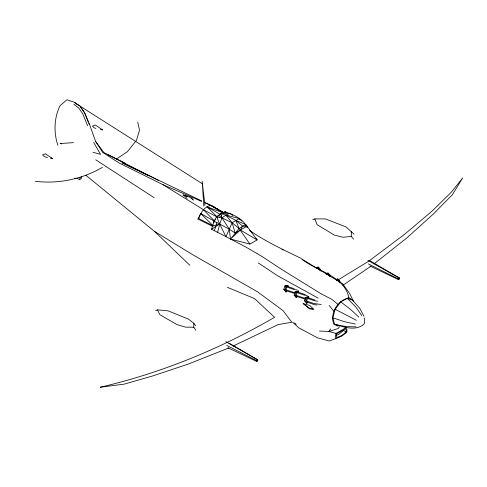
<?xml version="1.0" encoding="UTF-8"?>
<svg xmlns="http://www.w3.org/2000/svg" width="487" height="487" viewBox="0 0 487 487"><rect width="100%" height="100%" fill="white"/><g stroke="black" fill="none" stroke-linecap="round" stroke-linejoin="round"><path stroke-width="0.73" d="M308.758 298.105L308.758 296.62L305.611 297.326L304.57 300.875L306.792 303.334L307.577 302.135M195.804 330.198L193.796 327.24L193.844 323.344L188.56 319.149L168.125 310.846L157.52 309.848L155.645 310.603M319.77 270.121L318.492 268.623L318.528 267.186L317.81 266.943L316.179 268.118M329.565 276.111L328.293 274.613L328.323 273.177L327.605 272.933L325.973 274.108M338.982 281.626L338.13 280.628L338.161 279.191L337.442 278.948L336.353 279.733M346.074 332.134L346.245 330.375L345.502 328.804L336.754 333.857L336.231 336.158L336.748 337.521L341.466 335.701L346.074 332.134L343.706 330.375L338.435 334.581L336.462 335.257M369.937 265.999L398.427 279.593L399.285 279.021L399.492 277.937L369.913 260.746M353.264 301.429L352.923 300.01L348.905 297.788C337.601 300.382 329.833 312.818 333.656 324.019L337.594 326.04L339.031 325.645M213.811 222.547C214.834 216.94 220.021 213.61 225.049 211.851C233.468 214.511 243.628 219.223 247.311 227.679M76.94 178.437L79.698 179.502L80.142 177.365M81.7 176.464L81.25 178.607L79.698 179.502M345.922 327.714L336.048 333.412L335.299 336.493L336.073 338.495L341.466 336.328L346.744 332.341L347.012 329.729L345.922 327.714L344.37 326.333M337.783 304.211L332.11 299.523L320.623 293.497L281.547 269.341L262 256.479L245.862 247.025L217.604 232.348L219.722 224.093L221.95 217.89L220.788 213.714L229.925 213.282L232.877 215.473M364.057 317.956L364.775 319.125L364.209 323.971C356.082 331.416 343.816 327.173 334.569 324.257L332.81 317.853L335.166 309.294L340.736 301.861L347.395 298.379L352.594 300.193L359.844 308.448L364.008 316.325M217.604 232.348L211.528 229.249L214.061 221.25L215.51 219.521M286.782 290.8L285.997 291.999L283.775 289.54L284.816 285.991L287.963 285.285L287.963 286.77M284.816 285.991L285.997 285.966L286.648 287.007L285.857 289.698L286.648 290.922L285.997 291.999L284.779 290.118L285.997 285.966L287.963 285.285M297.155 296.455L296.37 297.654L294.154 295.195L295.189 291.646L298.336 290.94L298.336 292.425M295.189 291.646L296.37 291.622L297.021 292.663L296.236 295.359L297.021 296.577L296.37 297.654L295.152 295.773L296.37 291.622L298.336 290.94M305.611 297.326L306.792 297.301L307.443 298.342L306.652 301.039L307.443 302.257L306.792 303.334L305.574 301.453L306.792 297.301L308.758 296.62M228.001 347.809L256.631 361.378L257.495 360.958L257.824 359.85L228.993 343.146M214.408 230.716L215.625 226.668M216.045 225.177L216.861 222.656M245.454 224.671L246.988 226.199L235.184 233.011L229.31 229.2L219.722 224.093L212.369 226.254L197.929 219.034L198.684 218.541C200.607 212.636 204.284 206.829 210.719 205.319L223.685 212.551M197.929 219.034L200.796 213.616L214.243 221.074M224.525 212.801L225.049 211.851L226.145 212.442M247.256 227.843L246.799 226.272L242.642 226.175L239.123 228.537L230.479 239.062L240.359 230.028L242.642 226.175L245.892 224.629L257.148 239.914L249.898 244.103L230.479 239.062L229.31 229.2L221.95 217.89L216.654 216.697L219.722 224.093L225.974 236.743L232.092 222.736L239.33 218.56L241.881 221.104M330.643 328.841L328.914 331.464L319.405 331.044M339.482 326.838L338.094 328.518L328.914 331.464L336.048 333.412M373.949 263.917L406.955 237.857L433.637 213.769L452.417 194.648L462.65 177.986L451.327 192.176L432.2 210.993L404.831 234.095L368.708 261.184L338.234 279.855M316.934 268.331L318.528 267.186L320.495 269.5L319.49 268.921M326.734 274.321L328.323 273.177L330.289 275.49L329.291 274.912M336.572 280.335L338.161 279.191L340.127 281.504L337.442 278.948M342.97 285.212L370.972 266.2M219.199 217.269L221.372 215.802M223.235 213.069L225.049 211.851L226.291 212.588M116.363 159.03L127.43 151.694L136.476 140.353L139.507 130.266L137.742 122.121M211.528 229.249L219.722 224.093L214.061 221.25M102.398 167.327C82.34 179.131 58.373 184.171 35.265 181.286M216.654 216.697L219.625 215.266M232.999 346.074L278.083 324.634L291.804 322.211L283.087 310.657L257.641 291.877L193.43 255.139L154.428 231.337L85.889 175.277M229.925 213.282L225.871 215.169L221.95 217.89L232.092 222.736L239.123 228.537L249.898 244.103M228.866 347.931L188.372 364.057L152.772 375.927L124.234 384.121L100.219 387.238C161.459 372.981 220.264 348.862 274.583 317.293L254.549 298.598L227.411 287.336M312.739 219.649L314.772 218.888L325.401 218.925L345.947 226.875L354.006 234.137M336.073 338.495L329.218 340.985L317.463 337.832L298.689 327.788L292.565 322.114M353.641 239.202L351.31 236.408L343.037 237.285L334.271 235.057L317.147 224.708L314.772 218.888M398.378 278.028L399.492 277.937M73.549 142.636L60.126 143.525L61.545 143.915M256.686 359.875L257.824 359.85M74.535 178.199L75.875 178.205M193.796 327.24L185.517 327.136L176.781 324.519L159.797 314.645L157.52 309.848M356.137 326.838L346.214 326.655L334.569 324.257M313.05 309.202L309.604 308.874L303.133 303.517L309.817 305.532L313.251 308.801M295.603 292.498L292.821 292.103L285.857 289.698M305.282 298.056L303.194 297.758L296.236 295.359M321.274 304.533L313.616 303.438L306.652 301.039M296.997 289.905L293.606 289.406L286.648 287.007L287.927 286.563L294.191 288.724M294.964 293.521L286.648 290.922M307.376 295.56L303.985 295.067L297.021 292.663L298.3 292.218L305.258 294.617M305.337 299.176L297.021 296.577M317.792 301.24L314.401 300.747L307.443 298.342L308.715 297.898L314.979 300.059M317.116 305.051L314.401 304.655L307.443 302.257M355.37 324.038L344.881 321.81L332.81 317.853M95.884 128.343L94.405 127.99L92.463 126.133L95.318 124.964L102.538 129.919L100.316 129.396M47.47 157.496L44.512 156.796L42.57 154.939L45.425 153.77L52.645 158.725L50.423 158.202M93.023 152.315L100.559 154.379L93.687 142.429M220.788 213.714L239.33 218.56L240.121 219.716M313.744 309.269L308.965 307.906L303.133 303.517M187.099 198.386L183.203 194.958L190.228 197.296L193.479 200.224M183.203 194.958L187.373 196.48M217.439 217.214L206.999 206.817L223.576 213.014M245.892 224.629L235.811 220.38L225.871 215.169L232.092 222.736L235.184 233.011M57.862 145.309C53.576 132.513 54.051 117.751 60.096 105.576L66.95 99.762L74.809 102.41L80.148 106.196L84.787 112.96L89.785 125.11L95.537 141.267L102.654 152.376L119.114 162.999L163.035 184.719L201.734 201.441M204.497 202.635L210.719 205.319L223.716 212.63M201.63 200.888L121.981 162.707L138.192 170.706M204.351 202.202L213.203 206.458L218.827 210.159M108.065 154.836L158.537 180.427M139.544 171.369L148.322 175.704M281.815 249.405L283.142 250.068M302.433 259.644L303.766 260.308M198.684 218.541L213.184 225.785L200.796 213.616M125.64 163.437L103.828 152.492L95.519 141.37M368.349 263.893L398.098 278.856L398.427 279.593L398.025 278.582M356.399 320.3L335.166 309.294M226.686 345.38L256.43 360.532L256.631 361.378L256.29 360.386M95.708 159.797L154.105 197.679M163.035 184.719L203.28 209.611L216.794 216.867M318.054 298.081L277.913 275.94L258.317 262.974M367.922 260.381L398.756 277.834M206.999 206.817L220.154 214.323M225.834 341.606L257.16 359.583M216.812 208.874L218.097 209.617M219.381 210.354L223.235 212.576M304.57 300.875L305.574 301.453M294.154 295.195L295.152 295.773M283.775 289.54L284.779 290.118M210.719 205.319L223.618 212.892M240.359 230.028L257.148 239.914L256.15 238.782M304.43 260.636L342.726 283.836L349.678 293.594L352.923 300.01M74.669 102.727L202.58 183.903M101.357 129.165L102.538 129.919M51.464 157.971L52.645 158.725M398.311 278.394L399.285 279.021M249.508 230.369C265.525 241.522 283.312 249.703 300.802 258.226C316.051 271.49 344.126 275.088 348.905 297.788M215.577 208.095L213.203 206.458L214.53 207.912M340.736 301.861L350.877 309.714L358.828 317.055M256.576 360.246L257.495 360.958M75.625 103.232L76.745 104.108M73.872 104.242L78.9 108.181L82.851 113.976L87.605 125.743M242.642 226.175L235.811 220.38L239.123 228.537M294.574 322.893L296.266 324.391M154.428 231.337L189.875 265.287M338.13 280.628L339.689 282.131M328.293 274.613L330.369 276.622M318.492 268.623L321.091 271.131M203.28 209.611L214.359 220.891M347.395 298.379L355.912 307.078L361.738 315.533M191.543 198.002L192.998 199.67M329.157 305.44L333.765 311.071M193.844 323.344L195.719 325.706M80.653 107.17L84.604 112.96L88.238 121.963M88.798 123.345L89.358 124.733M204.96 205.459L202.154 181.194L203.822 206.117M351.291 231.502L351.31 236.408"/></g></svg>
